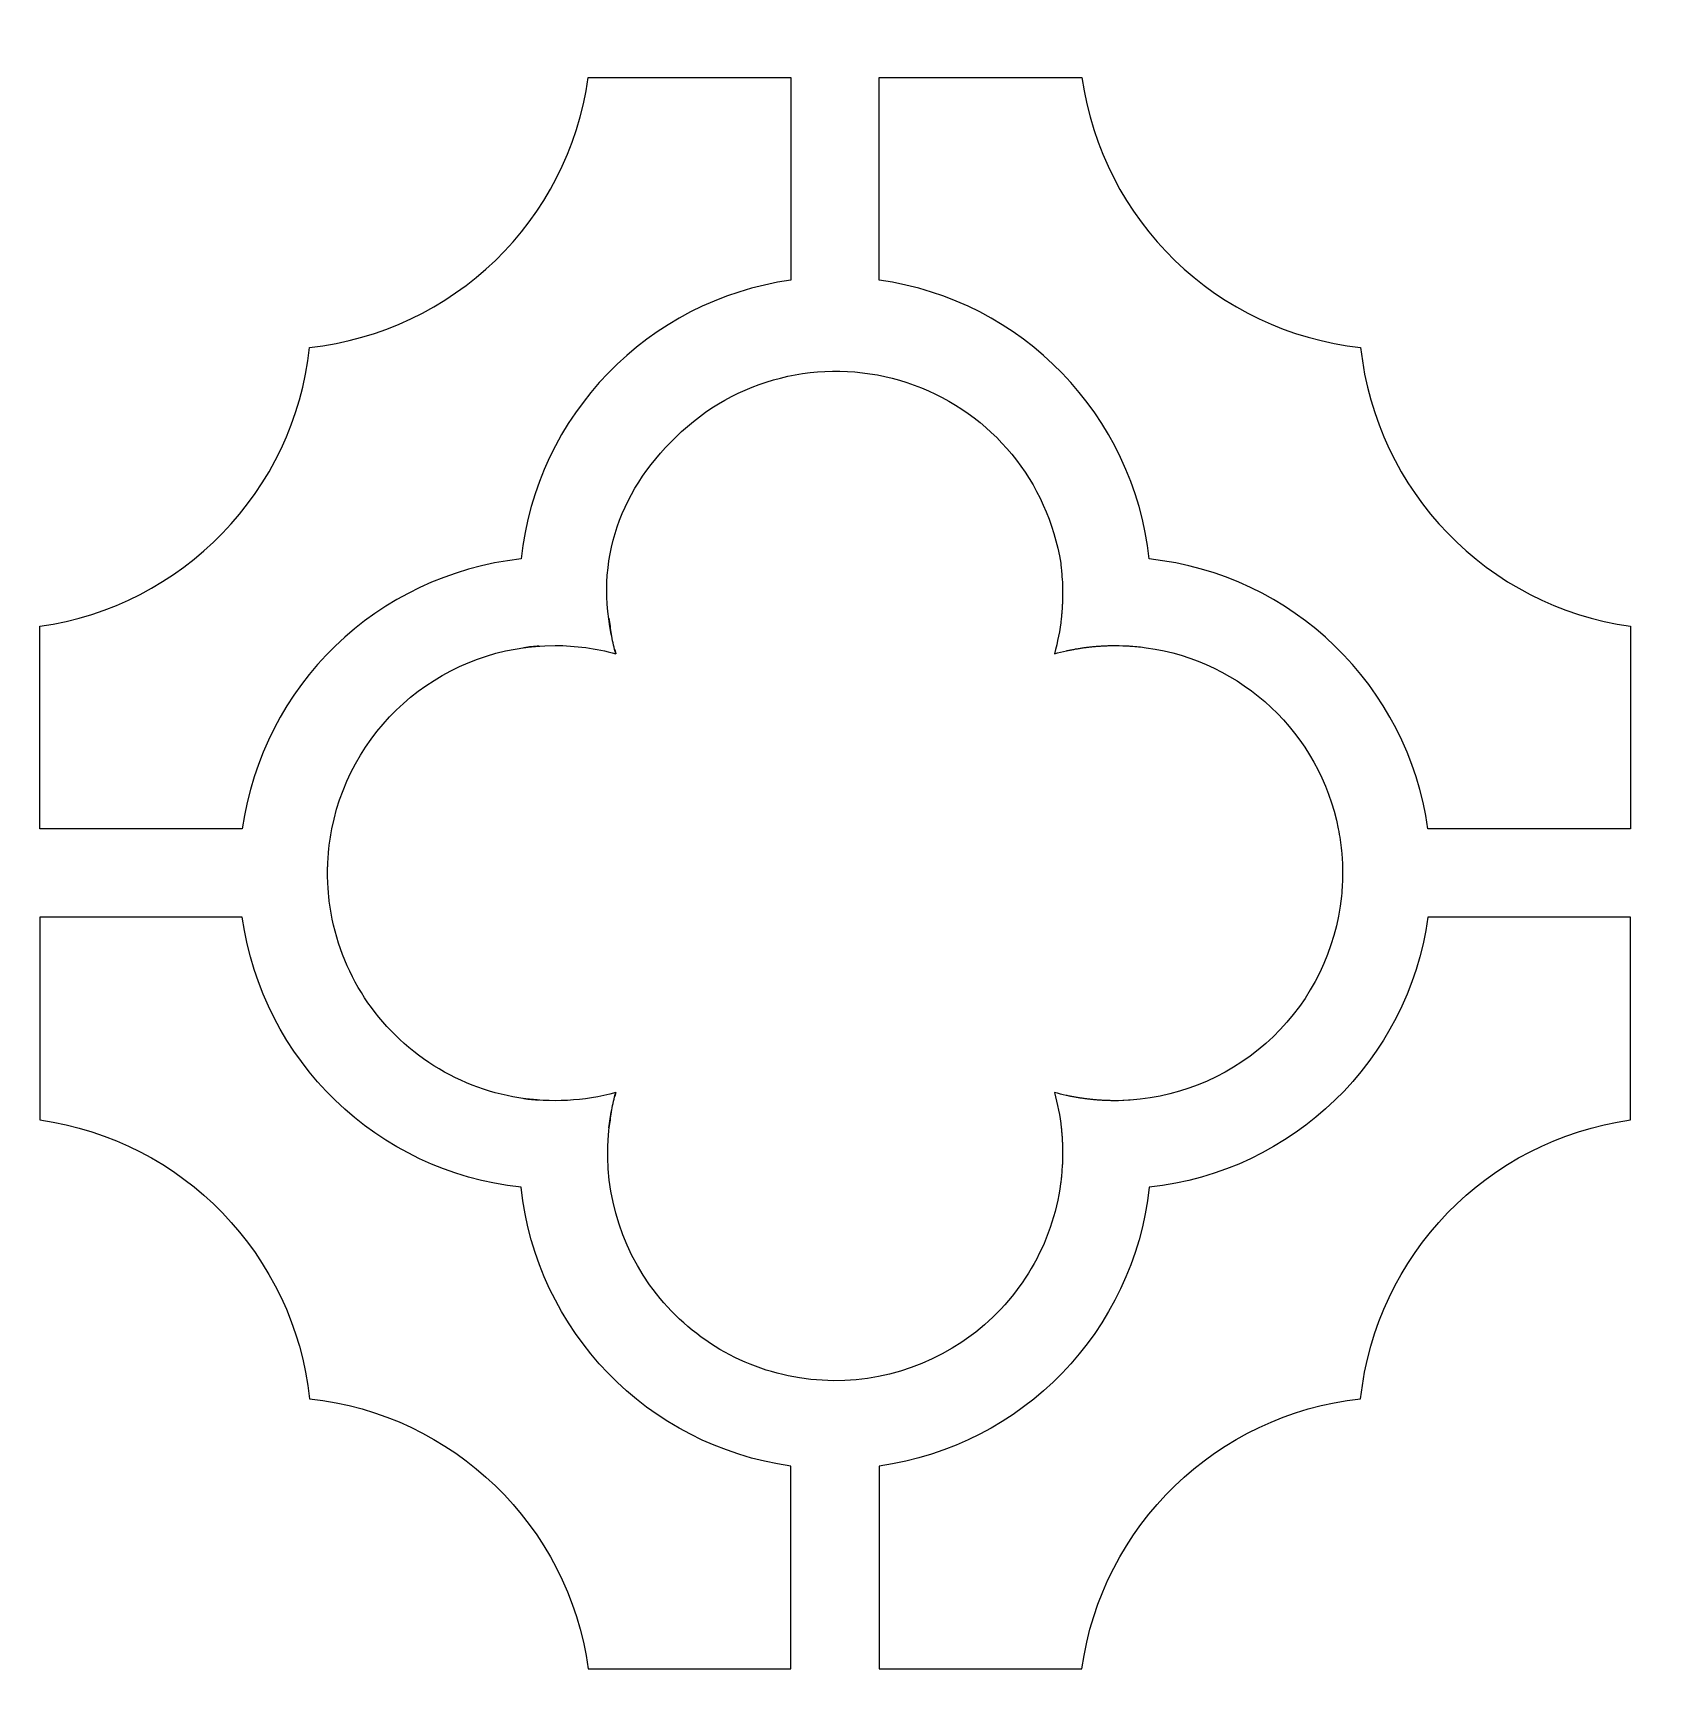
# Model space of a CAD drawing. Header units: centimetres. Extents: x -8.6 to 7.4, y -2.5 to 11.8.
# Drawn here: x 1.081 to 3.592, y -0.451 to 2.096 of the extents above; entities that cross this region are included whole.
import ezdxf

# ---------------------------------------------------------------- set-up
doc = ezdxf.new("R2010")
doc.units = ezdxf.units.CM
doc.header["$MEASUREMENT"] = 0
doc.layers.add('layer 1', color=7, linetype='Continuous')

msp = doc.modelspace()

# ---------------------------------------------------------------- linework, layer by layer
at = {"layer": 'layer 1', "color": 242}
for points, knots in [([(-0.18941, 11.81631), (-0.18941, 11.81631), (-0.0542, 11.81631), (-0.0542, 11.81631), (-0.0542, 11.81631), (-0.0542, 11.81631), (7.23783, 11.81631), (7.23783, 11.81631), (7.23783, 11.81631), (7.23783, 11.81631), (7.37304, 11.81631), (7.37304, 11.81631), (7.37304, 11.81631), (7.37304, 11.81631), (7.37304, 11.6811), (7.37304, 11.6811), (7.37304, 11.6811), (7.37304, 11.6811), (7.37304, -2.35212), (7.37304, -2.35212), (7.37304, -2.35212), (7.37304, -2.35212), (7.37304, -2.48733), (7.37304, -2.48733), (7.37304, -2.48733), (7.37304, -2.48733), (7.23783, -2.48733), (7.23783, -2.48733), (7.23783, -2.48733), (7.23783, -2.48733), (-0.0542, -2.48733), (-0.0542, -2.48733), (-0.0542, -2.48733), (-0.0542, -2.48733), (-0.18941, -2.48733), (-0.18941, -2.48733), (-0.18941, -2.48733), (-0.18941, -2.48733), (-0.18941, -2.35212), (-0.18941, -2.35212), (-0.18941, -2.35212), (-0.18941, -2.35212), (-0.18941, 11.6811), (-0.18941, 11.6811), (-0.18941, 11.6811), (-0.18941, 11.6811), (-0.18941, 11.81631), (-0.18941, 11.81631)], [0, 0, 0, 0, 0.0769231, 0.0769231, 0.0769231, 0.0769231, 0.1538462, 0.1538462, 0.1538462, 0.1538462, 0.2307692, 0.2307692, 0.2307692, 0.2307692, 0.3076923, 0.3076923, 0.3076923, 0.3076923, 0.3846154, 0.3846154, 0.3846154, 0.3846154, 0.4615385, 0.4615385, 0.4615385, 0.4615385, 0.5384615, 0.5384615, 0.5384615, 0.5384615, 0.6153846, 0.6153846, 0.6153846, 0.6153846, 0.6923077, 0.6923077, 0.6923077, 0.6923077, 0.7692308, 0.7692308, 0.7692308, 0.7692308, 0.8461538, 0.8461538, 0.8461538, 0.8461538, 1, 1, 1, 1]), ([(1.0906, 0.87887), (1.0906, 0.87887), (1.28031, 0.87887), (1.28031, 0.87887), (1.28031, 0.87887), (1.28031, 0.87887), (1.40051, 0.87887), (1.40051, 0.87887), (1.40051, 0.87887), (1.43112, 1.09787), (1.6071, 1.26805), (1.82696, 1.29172), (1.82696, 1.29172), (1.85047, 1.51159), (2.02084, 1.68737), (2.23982, 1.71814), (2.23982, 1.71814), (2.23982, 1.71814), (2.23982, 2.02808), (2.23982, 2.02808), (2.23982, 2.02808), (2.23982, 2.02808), (2.13652, 2.02808), (2.13652, 2.02808), (2.13652, 2.02808), (2.13652, 2.02808), (2.08721, 2.02808), (2.08721, 2.02808), (2.08721, 2.02808), (2.08721, 2.02808), (2.04993, 2.02808), (2.04993, 2.02808), (2.04993, 2.02808), (2.04993, 2.02808), (1.92987, 2.02808), (1.92987, 2.02808), (1.92987, 2.02808), (1.89927, 1.80908), (1.7233, 1.6389), (1.50345, 1.61522), (1.50345, 1.61522), (1.47993, 1.39536), (1.30956, 1.2196), (1.0906, 1.18881), (1.0906, 1.18881), (1.0906, 1.18881), (1.0906, 1.12354), (1.0906, 1.12354), (1.0906, 1.12354), (1.0906, 1.12354), (1.0906, 1.09024), (1.0906, 1.09024), (1.0906, 1.09024), (1.0906, 1.09024), (1.0906, 0.99168), (1.0906, 0.99168), (1.0906, 0.99168), (1.0906, 0.99168), (1.0906, 0.87888), (1.0906, 0.87888), (1.0906, 0.87888), (1.0906, 0.87888), (1.0906, 0.87887), (1.0906, 0.87887)], [0, 0, 0, 0, 0.0588235, 0.0588235, 0.0588235, 0.0588235, 0.1176471, 0.1176471, 0.1176471, 0.1176471, 0.1764706, 0.1764706, 0.1764706, 0.1764706, 0.2352941, 0.2352941, 0.2352941, 0.2352941, 0.2941176, 0.2941176, 0.2941176, 0.2941176, 0.3529412, 0.3529412, 0.3529412, 0.3529412, 0.4117647, 0.4117647, 0.4117647, 0.4117647, 0.4705882, 0.4705882, 0.4705882, 0.4705882, 0.5294118, 0.5294118, 0.5294118, 0.5294118, 0.5882353, 0.5882353, 0.5882353, 0.5882353, 0.6470588, 0.6470588, 0.6470588, 0.6470588, 0.7058824, 0.7058824, 0.7058824, 0.7058824, 0.7647059, 0.7647059, 0.7647059, 0.7647059, 0.8235294, 0.8235294, 0.8235294, 0.8235294, 0.8823529, 0.8823529, 0.8823529, 0.8823529, 1, 1, 1, 1]), ([(3.21429, 0.87887), (3.21429, 0.87887), (3.36926, 0.87887), (3.36926, 0.87887), (3.36926, 0.87887), (3.36926, 0.87887), (3.52421, 0.87887), (3.52421, 0.87887), (3.52421, 0.87887), (3.52421, 0.87887), (3.52421, 0.99168), (3.52421, 0.99168), (3.52421, 0.99168), (3.52421, 0.99168), (3.52421, 1.09026), (3.52421, 1.09026), (3.52421, 1.09026), (3.52421, 1.09026), (3.52421, 1.12352), (3.52421, 1.12352), (3.52421, 1.12352), (3.52421, 1.12352), (3.52421, 1.18881), (3.52421, 1.18881), (3.52421, 1.18881), (3.30523, 1.21943), (3.13506, 1.39538), (3.11137, 1.61522), (3.11137, 1.61522), (2.8915, 1.63873), (2.71572, 1.8091), (2.68495, 2.02808), (2.68495, 2.02808), (2.68495, 2.02808), (2.61981, 2.02808), (2.61981, 2.02808), (2.61981, 2.02808), (2.61981, 2.02808), (2.52762, 2.02808), (2.52762, 2.02808), (2.52762, 2.02808), (2.52762, 2.02808), (2.45856, 2.02808), (2.45856, 2.02808), (2.45856, 2.02808), (2.45856, 2.02808), (2.37503, 2.02808), (2.37503, 2.02808), (2.37503, 2.02808), (2.37503, 2.02808), (2.37503, 1.71813), (2.37503, 1.71813), (2.37503, 1.71813), (2.59401, 1.68751), (2.76417, 1.51156), (2.78787, 1.29172), (2.78787, 1.29172), (3.00774, 1.26821), (3.18352, 1.09784), (3.21429, 0.87887)], [0, 0, 0, 0, 0.0625, 0.0625, 0.0625, 0.0625, 0.125, 0.125, 0.125, 0.125, 0.1875, 0.1875, 0.1875, 0.1875, 0.25, 0.25, 0.25, 0.25, 0.3125, 0.3125, 0.3125, 0.3125, 0.375, 0.375, 0.375, 0.375, 0.4375, 0.4375, 0.4375, 0.4375, 0.5, 0.5, 0.5, 0.5, 0.5625, 0.5625, 0.5625, 0.5625, 0.625, 0.625, 0.625, 0.625, 0.6875, 0.6875, 0.6875, 0.6875, 0.75, 0.75, 0.75, 0.75, 0.8125, 0.8125, 0.8125, 0.8125, 0.875, 0.875, 0.875, 0.875, 1, 1, 1, 1]), ([(1.53758, 0.87887), (1.53597, 0.87062), (1.53465, 0.86233), (1.53362, 0.854), (1.53362, 0.854), (1.53362, 0.854), (1.53337, 0.8519), (1.53337, 0.8519), (1.53337, 0.8519), (1.53337, 0.8519), (1.53313, 0.84979), (1.53313, 0.84979), (1.53313, 0.84979), (1.53313, 0.84979), (1.53231, 0.84143), (1.53231, 0.84143), (1.53231, 0.84143), (1.53231, 0.84143), (1.53183, 0.83497), (1.53183, 0.83497), (1.53183, 0.83497), (1.53183, 0.83497), (1.53168, 0.83282), (1.53168, 0.83282), (1.53168, 0.83282), (1.53168, 0.83282), (1.53141, 0.82856), (1.53141, 0.82856), (1.53141, 0.82856), (1.53141, 0.82856), (1.53134, 0.82638), (1.53134, 0.82638), (1.53134, 0.82638), (1.53134, 0.82638), (1.53123, 0.82364), (1.53123, 0.82364), (1.53123, 0.82364), (1.53123, 0.82364), (1.53119, 0.82209), (1.53119, 0.82209), (1.53119, 0.82209), (1.53119, 0.82209), (1.5311, 0.82027), (1.5311, 0.82027), (1.5311, 0.82027), (1.5311, 0.82027), (1.53108, 0.81808), (1.53108, 0.81808), (1.53108, 0.81808), (1.53108, 0.81808), (1.53106, 0.8167), (1.53106, 0.8167), (1.53106, 0.8167), (1.53106, 0.8167), (1.53102, 0.81456), (1.53102, 0.81456), (1.53102, 0.81456), (1.53102, 0.81456), (1.53101, 0.81236), (1.53101, 0.81236), (1.53101, 0.81236), (1.53101, 0.81236), (1.53101, 0.81021), (1.53101, 0.81021), (1.53101, 0.81021), (1.53101, 0.81021), (1.53102, 0.80807), (1.53102, 0.80807), (1.53102, 0.80807), (1.53102, 0.80807), (1.53105, 0.80625), (1.53105, 0.80625), (1.53105, 0.80625), (1.53105, 0.80625), (1.53106, 0.80481), (1.53106, 0.80481), (1.53106, 0.80481), (1.53106, 0.80481), (1.5311, 0.80264), (1.5311, 0.80264), (1.5311, 0.80264), (1.5311, 0.80264), (1.53119, 0.8005), (1.53119, 0.8005), (1.53119, 0.8005), (1.53119, 0.8005), (1.53123, 0.79893), (1.53123, 0.79893), (1.53123, 0.79893), (1.53123, 0.79893), (1.5313, 0.79728), (1.5313, 0.79728), (1.5313, 0.79728), (1.5313, 0.79728), (1.53138, 0.79513), (1.53138, 0.79513), (1.53138, 0.79513), (1.53138, 0.79513), (1.53168, 0.7898), (1.53168, 0.7898), (1.53168, 0.7898), (1.53168, 0.7898), (1.53183, 0.78764), (1.53183, 0.78764), (1.53183, 0.78764), (1.53183, 0.78764), (1.53222, 0.78233), (1.53222, 0.78233), (1.53222, 0.78233), (1.53255, 0.77845), (1.53293, 0.77457), (1.53337, 0.7707), (1.53337, 0.7707), (1.53337, 0.7707), (1.53362, 0.76859), (1.53362, 0.76859), (1.53362, 0.76859), (1.54595, 0.66808), (1.60142, 0.578), (1.68566, 0.52182), (1.68566, 0.52182), (1.76988, 0.46566), (1.87425, 0.44883), (1.97182, 0.47574), (1.97182, 0.47574), (1.97182, 0.47574), (1.97018, 0.46945), (1.97018, 0.46945), (1.97018, 0.46945), (1.97018, 0.46945), (1.97182, 0.47575), (1.97182, 0.47575), (1.97182, 0.47575), (1.96946, 0.46693), (1.96741, 0.45803), (1.96566, 0.44906), (1.96566, 0.44906), (1.9639, 0.43996), (1.96251, 0.4308), (1.96149, 0.42159), (1.96149, 0.42159), (1.96239, 0.42964), (1.96357, 0.43767), (1.96501, 0.44565), (1.96501, 0.44565), (1.94826, 0.35337), (1.96941, 0.25824), (2.02368, 0.18175), (2.02368, 0.18175), (2.07796, 0.10527), (2.16032, 0.05396), (2.25295, 0.0393), (2.25295, 0.0393), (2.34561, 0.02463), (2.44027, 0.04798), (2.51548, 0.10406), (2.51548, 0.10406), (2.59068, 0.16014), (2.64002, 0.24374), (2.65241, 0.33673), (2.65241, 0.33673), (2.65241, 0.33673), (2.65261, 0.33818), (2.65261, 0.33818), (2.65261, 0.33818), (2.65261, 0.33818), (2.65277, 0.33965), (2.65277, 0.33965), (2.65277, 0.33965), (2.65277, 0.33965), (2.65314, 0.34261), (2.65314, 0.34261), (2.65314, 0.34261), (2.65314, 0.34261), (2.65339, 0.34482), (2.65339, 0.34482), (2.65339, 0.34482), (2.65339, 0.34482), (2.65355, 0.34628), (2.65355, 0.34628), (2.65355, 0.34628), (2.65355, 0.34628), (2.65378, 0.34851), (2.65378, 0.34851), (2.65378, 0.34851), (2.65378, 0.34851), (2.65395, 0.35041), (2.65395, 0.35041), (2.65395, 0.35041), (2.65395, 0.35041), (2.6541, 0.3522), (2.6541, 0.3522), (2.6541, 0.3522), (2.6541, 0.3522), (2.65423, 0.3537), (2.65423, 0.3537), (2.65423, 0.3537), (2.65423, 0.3537), (2.65434, 0.35497), (2.65434, 0.35497), (2.65434, 0.35497), (2.65434, 0.35497), (2.65448, 0.35667), (2.65448, 0.35667), (2.65448, 0.35667), (2.65448, 0.35667), (2.65492, 0.36338), (2.65492, 0.36338), (2.65492, 0.36338), (2.65492, 0.36338), (2.65501, 0.36486), (2.65501, 0.36486), (2.65501, 0.36486), (2.65501, 0.36486), (2.65506, 0.36636), (2.65506, 0.36636), (2.65506, 0.36636), (2.65506, 0.36636), (2.65513, 0.36786), (2.65513, 0.36786), (2.65513, 0.36786), (2.65513, 0.36786), (2.65519, 0.36936), (2.65519, 0.36936), (2.65519, 0.36936), (2.65519, 0.36936), (2.65527, 0.37156), (2.65527, 0.37156), (2.65527, 0.37156), (2.65527, 0.37156), (2.65541, 0.37656), (2.65541, 0.37656), (2.65541, 0.37656), (2.65541, 0.37656), (2.65542, 0.37843), (2.65542, 0.37843), (2.65542, 0.37843), (2.65542, 0.37843), (2.65546, 0.3807), (2.65546, 0.3807), (2.65546, 0.3807), (2.65546, 0.3807), (2.65548, 0.38293), (2.65548, 0.38293), (2.65548, 0.38293), (2.65548, 0.38293), (2.65546, 0.38445), (2.65546, 0.38445), (2.65546, 0.38445), (2.65546, 0.38445), (2.65546, 0.38595), (2.65546, 0.38595), (2.65546, 0.38595), (2.65546, 0.38595), (2.65542, 0.38745), (2.65542, 0.38745), (2.65542, 0.38745), (2.65542, 0.38745), (2.65542, 0.38895), (2.65542, 0.38895), (2.65542, 0.38895), (2.65542, 0.38895), (2.65538, 0.39045), (2.65538, 0.39045), (2.65538, 0.39045), (2.65538, 0.39045), (2.65536, 0.39195), (2.65536, 0.39195), (2.65536, 0.39195), (2.65536, 0.39195), (2.65531, 0.39345), (2.65531, 0.39345), (2.65531, 0.39345), (2.65531, 0.39345), (2.65527, 0.39493), (2.65527, 0.39493), (2.65527, 0.39493), (2.65527, 0.39493), (2.65519, 0.39644), (2.65519, 0.39644), (2.65519, 0.39644), (2.65519, 0.39644), (2.65513, 0.39795), (2.65513, 0.39795), (2.65513, 0.39795), (2.65513, 0.39795), (2.65506, 0.39944), (2.65506, 0.39944), (2.65506, 0.39944), (2.65506, 0.39944), (2.65501, 0.40091), (2.65501, 0.40091), (2.65501, 0.40091), (2.65501, 0.40091), (2.65492, 0.40242), (2.65492, 0.40242), (2.65492, 0.40242), (2.65492, 0.40242), (2.65484, 0.40389), (2.65484, 0.40389), (2.65484, 0.40389), (2.65484, 0.40389), (2.65474, 0.40539), (2.65474, 0.40539), (2.65474, 0.40539), (2.65474, 0.40539), (2.65467, 0.40685), (2.65467, 0.40685), (2.65467, 0.40685), (2.65467, 0.40685), (2.65454, 0.40835), (2.65454, 0.40835), (2.65454, 0.40835), (2.65454, 0.40835), (2.65443, 0.40981), (2.65443, 0.40981), (2.65443, 0.40981), (2.65443, 0.40981), (2.65431, 0.41132), (2.65431, 0.41132), (2.65431, 0.41132), (2.65431, 0.41132), (2.65419, 0.41277), (2.65419, 0.41277), (2.65419, 0.41277), (2.65419, 0.41277), (2.65404, 0.41428), (2.65404, 0.41428), (2.65404, 0.41428), (2.65404, 0.41428), (2.65391, 0.41573), (2.65391, 0.41573), (2.65391, 0.41573), (2.65391, 0.41573), (2.65379, 0.41719), (2.65379, 0.41719), (2.65379, 0.41719), (2.65379, 0.41719), (2.65366, 0.41866), (2.65366, 0.41866), (2.65366, 0.41866), (2.65366, 0.41866), (2.6535, 0.42013), (2.6535, 0.42013), (2.6535, 0.42013), (2.6535, 0.42013), (2.65334, 0.42159), (2.65334, 0.42159), (2.65334, 0.42159), (2.65131, 0.43989), (2.64784, 0.458), (2.64293, 0.47575), (2.64293, 0.47575), (2.64895, 0.47412), (2.655, 0.47263), (2.66109, 0.47131), (2.66109, 0.47131), (2.66109, 0.47131), (2.66251, 0.47098), (2.66251, 0.47098), (2.66251, 0.47098), (2.66251, 0.47098), (2.66393, 0.47069), (2.66393, 0.47069), (2.66393, 0.47069), (2.66393, 0.47069), (2.66536, 0.47037), (2.66536, 0.47037), (2.66536, 0.47037), (2.66536, 0.47037), (2.66678, 0.4701), (2.66678, 0.4701), (2.66678, 0.4701), (2.66678, 0.4701), (2.6682, 0.46981), (2.6682, 0.46981), (2.6682, 0.46981), (2.6682, 0.46981), (2.66962, 0.46955), (2.66962, 0.46955), (2.66962, 0.46955), (2.66962, 0.46955), (2.67105, 0.46926), (2.67105, 0.46926), (2.67105, 0.46926), (2.67105, 0.46926), (2.67247, 0.46902), (2.67247, 0.46902), (2.67247, 0.46902), (2.67247, 0.46902), (2.6739, 0.46873), (2.6739, 0.46873), (2.6739, 0.46873), (2.6739, 0.46873), (2.67532, 0.4685), (2.67532, 0.4685), (2.67532, 0.4685), (2.67532, 0.4685), (2.67679, 0.46822), (2.67679, 0.46822), (2.67679, 0.46822), (2.67679, 0.46822), (2.6782, 0.46801), (2.6782, 0.46801), (2.6782, 0.46801), (2.6782, 0.46801), (2.67966, 0.46775), (2.67966, 0.46775), (2.67966, 0.46775), (2.67966, 0.46775), (2.68108, 0.46753), (2.68108, 0.46753), (2.68108, 0.46753), (2.68108, 0.46753), (2.68255, 0.46729), (2.68255, 0.46729), (2.68255, 0.46729), (2.68255, 0.46729), (2.68398, 0.46709), (2.68398, 0.46709), (2.68398, 0.46709), (2.68398, 0.46709), (2.68544, 0.46685), (2.68544, 0.46685), (2.68544, 0.46685), (2.68544, 0.46685), (2.68689, 0.46665), (2.68689, 0.46665), (2.68689, 0.46665), (2.68689, 0.46665), (2.68836, 0.46643), (2.68836, 0.46643), (2.68836, 0.46643), (2.68836, 0.46643), (2.68979, 0.46626), (2.68979, 0.46626), (2.68979, 0.46626), (2.68979, 0.46626), (2.69125, 0.46606), (2.69125, 0.46606), (2.69125, 0.46606), (2.69125, 0.46606), (2.6927, 0.4659), (2.6927, 0.4659), (2.6927, 0.4659), (2.6927, 0.4659), (2.69417, 0.4657), (2.69417, 0.4657), (2.69417, 0.4657), (2.69417, 0.4657), (2.69563, 0.46553), (2.69563, 0.46553), (2.69563, 0.46553), (2.69563, 0.46553), (2.69708, 0.46536), (2.69708, 0.46536), (2.69708, 0.46536), (2.69708, 0.46536), (2.69855, 0.46519), (2.69855, 0.46519), (2.69855, 0.46519), (2.69855, 0.46519), (2.70002, 0.46503), (2.70002, 0.46503), (2.70002, 0.46503), (2.70002, 0.46503), (2.70148, 0.46491), (2.70148, 0.46491), (2.70148, 0.46491), (2.70148, 0.46491), (2.70295, 0.46475), (2.70295, 0.46475), (2.70295, 0.46475), (2.70295, 0.46475), (2.7044, 0.46464), (2.7044, 0.46464), (2.7044, 0.46464), (2.7044, 0.46464), (2.70591, 0.46449), (2.70591, 0.46449), (2.70591, 0.46449), (2.70591, 0.46449), (2.70736, 0.46436), (2.70736, 0.46436), (2.70736, 0.46436), (2.70736, 0.46436), (2.70887, 0.46424), (2.70887, 0.46424), (2.70887, 0.46424), (2.70887, 0.46424), (2.71033, 0.46414), (2.71033, 0.46414), (2.71033, 0.46414), (2.71033, 0.46414), (2.71182, 0.46401), (2.71182, 0.46401), (2.71182, 0.46401), (2.71182, 0.46401), (2.71329, 0.46394), (2.71329, 0.46394), (2.71329, 0.46394), (2.71329, 0.46394), (2.71478, 0.46384), (2.71478, 0.46384), (2.71478, 0.46384), (2.71478, 0.46384), (2.71626, 0.46376), (2.71626, 0.46376), (2.71626, 0.46376), (2.71626, 0.46376), (2.71776, 0.46367), (2.71776, 0.46367), (2.71776, 0.46367), (2.71776, 0.46367), (2.71924, 0.46362), (2.71924, 0.46362), (2.71924, 0.46362), (2.71924, 0.46362), (2.72073, 0.46354), (2.72073, 0.46354), (2.72073, 0.46354), (2.72073, 0.46354), (2.72224, 0.46349), (2.72224, 0.46349), (2.72224, 0.46349), (2.72224, 0.46349), (2.72373, 0.46341), (2.72373, 0.46341), (2.72373, 0.46341), (2.72373, 0.46341), (2.72523, 0.46336), (2.72523, 0.46336), (2.72523, 0.46336), (2.72523, 0.46336), (2.72672, 0.46332), (2.72672, 0.46332), (2.72672, 0.46332), (2.72672, 0.46332), (2.72823, 0.4633), (2.72823, 0.4633), (2.72823, 0.4633), (2.72823, 0.4633), (2.72972, 0.46326), (2.72972, 0.46326), (2.72972, 0.46326), (2.72972, 0.46326), (2.73123, 0.46326), (2.73123, 0.46326), (2.73123, 0.46326), (2.73123, 0.46326), (2.73273, 0.46322), (2.73273, 0.46322), (2.73273, 0.46322), (2.73273, 0.46322), (2.73423, 0.46322), (2.73423, 0.46322), (2.73423, 0.46322), (2.73423, 0.46322), (2.73575, 0.46319), (2.73575, 0.46319), (2.73575, 0.46319), (2.73575, 0.46319), (2.73724, 0.46322), (2.73724, 0.46322), (2.73724, 0.46322), (2.73724, 0.46322), (2.73907, 0.46323), (2.73907, 0.46323), (2.73907, 0.46323), (2.73907, 0.46323), (2.74102, 0.46326), (2.74102, 0.46326), (2.74102, 0.46326), (2.74102, 0.46326), (2.74745, 0.46342), (2.74745, 0.46342), (2.74745, 0.46342), (2.74745, 0.46342), (2.74931, 0.4635), (2.74931, 0.4635), (2.74931, 0.4635), (2.74931, 0.4635), (2.75602, 0.46383), (2.75602, 0.46383), (2.75602, 0.46383), (2.75602, 0.46383), (2.75753, 0.46392), (2.75753, 0.46392), (2.75753, 0.46392), (2.75753, 0.46392), (2.75902, 0.464), (2.75902, 0.464), (2.75902, 0.464), (2.84097, 0.46975), (2.91825, 0.50408), (2.97743, 0.56105), (2.97743, 0.56105), (3.03665, 0.61806), (3.0737, 0.69419), (3.082, 0.77597), (3.082, 0.77597), (3.082, 0.77597), (3.0825, 0.78126), (3.0825, 0.78126), (3.0825, 0.78126), (3.08294, 0.78678), (3.08329, 0.7923), (3.08354, 0.79782), (3.08354, 0.79782), (3.08354, 0.79782), (3.08358, 0.79944), (3.08358, 0.79944), (3.08358, 0.79944), (3.08358, 0.79944), (3.08365, 0.80159), (3.08365, 0.80159), (3.08365, 0.80159), (3.08365, 0.80159), (3.08374, 0.80465), (3.08374, 0.80465), (3.08374, 0.80465), (3.08374, 0.80465), (3.08374, 0.80592), (3.08374, 0.80592), (3.08374, 0.80592), (3.08374, 0.80592), (3.08378, 0.80807), (3.08378, 0.80807), (3.08378, 0.80807), (3.08378, 0.80807), (3.08379, 0.81021), (3.08379, 0.81021), (3.08379, 0.81021), (3.08379, 0.81021), (3.08379, 0.81236), (3.08379, 0.81236), (3.08379, 0.81236), (3.08379, 0.81236), (3.08378, 0.81456), (3.08378, 0.81456), (3.08378, 0.81456), (3.08378, 0.81456), (3.08375, 0.8163), (3.08375, 0.8163), (3.08375, 0.8163), (3.08375, 0.8163), (3.08374, 0.81778), (3.08374, 0.81778), (3.08374, 0.81778), (3.08374, 0.81778), (3.0837, 0.8199), (3.0837, 0.8199), (3.0837, 0.8199), (3.0837, 0.8199), (3.08361, 0.82209), (3.08361, 0.82209), (3.08361, 0.82209), (3.08361, 0.82209), (3.08358, 0.82354), (3.08358, 0.82354), (3.08358, 0.82354), (3.08336, 0.82877), (3.08306, 0.834), (3.08266, 0.83922), (3.08266, 0.83922), (3.08266, 0.83922), (3.0825, 0.84133), (3.0825, 0.84133), (3.0825, 0.84133), (3.0825, 0.84133), (3.08212, 0.84555), (3.08212, 0.84555), (3.08212, 0.84555), (3.08096, 0.85672), (3.07933, 0.86784), (3.07721, 0.87887), (3.07721, 0.87887), (3.04845, 1.02461), (2.93051, 1.13596), (2.78332, 1.15606), (2.78332, 1.15606), (2.77562, 1.15712), (2.76789, 1.15792), (2.76014, 1.15846), (2.76014, 1.15846), (2.76014, 1.15846), (2.75829, 1.15857), (2.75829, 1.15857), (2.75829, 1.15857), (2.75829, 1.15857), (2.7568, 1.15867), (2.7568, 1.15867), (2.7568, 1.15867), (2.7568, 1.15867), (2.74931, 1.15903), (2.74931, 1.15903), (2.74931, 1.15903), (2.74931, 1.15903), (2.74745, 1.15911), (2.74745, 1.15911), (2.74745, 1.15911), (2.74745, 1.15911), (2.74212, 1.15926), (2.74212, 1.15926), (2.74212, 1.15926), (2.74212, 1.15926), (2.74024, 1.15927), (2.74024, 1.15927), (2.74024, 1.15927), (2.74024, 1.15927), (2.73797, 1.15932), (2.73797, 1.15932), (2.73797, 1.15932), (2.73797, 1.15932), (2.73575, 1.15935), (2.73575, 1.15935), (2.73575, 1.15935), (2.73575, 1.15935), (2.73423, 1.15932), (2.73423, 1.15932), (2.73423, 1.15932), (2.73423, 1.15932), (2.73273, 1.15932), (2.73273, 1.15932), (2.73273, 1.15932), (2.73273, 1.15932), (2.73123, 1.15927), (2.73123, 1.15927), (2.73123, 1.15927), (2.73123, 1.15927), (2.72972, 1.15927), (2.72972, 1.15927), (2.72972, 1.15927), (2.72972, 1.15927), (2.72823, 1.15923), (2.72823, 1.15923), (2.72823, 1.15923), (2.72823, 1.15923), (2.72672, 1.15921), (2.72672, 1.15921), (2.72672, 1.15921), (2.72672, 1.15921), (2.72523, 1.15917), (2.72523, 1.15917), (2.72523, 1.15917), (2.72523, 1.15917), (2.72373, 1.15913), (2.72373, 1.15913), (2.72373, 1.15913), (2.72373, 1.15913), (2.72224, 1.15905), (2.72224, 1.15905), (2.72224, 1.15905), (2.72224, 1.15905), (2.72073, 1.159), (2.72073, 1.159), (2.72073, 1.159), (2.72073, 1.159), (2.71924, 1.15891), (2.71924, 1.15891), (2.71924, 1.15891), (2.71924, 1.15891), (2.71776, 1.15886), (2.71776, 1.15886), (2.71776, 1.15886), (2.71776, 1.15886), (2.71626, 1.15878), (2.71626, 1.15878), (2.71626, 1.15878), (2.71626, 1.15878), (2.7148, 1.15869), (2.7148, 1.15869), (2.7148, 1.15869), (2.7148, 1.15869), (2.7133, 1.15861), (2.7133, 1.15861), (2.7133, 1.15861), (2.7133, 1.15861), (2.71183, 1.15852), (2.71183, 1.15852), (2.71183, 1.15852), (2.71183, 1.15852), (2.71034, 1.15839), (2.71034, 1.15839), (2.71034, 1.15839), (2.71034, 1.15839), (2.70888, 1.15829), (2.70888, 1.15829), (2.70888, 1.15829), (2.70888, 1.15829), (2.70738, 1.15817), (2.70738, 1.15817), (2.70738, 1.15817), (2.70738, 1.15817), (2.70592, 1.15804), (2.70592, 1.15804), (2.70592, 1.15804), (2.70592, 1.15804), (2.70443, 1.1579), (2.70443, 1.1579), (2.70443, 1.1579), (2.70443, 1.1579), (2.70297, 1.15778), (2.70297, 1.15778), (2.70297, 1.15778), (2.70297, 1.15778), (2.70152, 1.15763), (2.70152, 1.15763), (2.70152, 1.15763), (2.70152, 1.15763), (2.70005, 1.1575), (2.70005, 1.1575), (2.70005, 1.1575), (2.70005, 1.1575), (2.69858, 1.15734), (2.69858, 1.15734), (2.69858, 1.15734), (2.69858, 1.15734), (2.69712, 1.15718), (2.69712, 1.15718), (2.69712, 1.15718), (2.69712, 1.15718), (2.69565, 1.157), (2.69565, 1.157), (2.69565, 1.157), (2.69565, 1.157), (2.6942, 1.15685), (2.6942, 1.15685), (2.6942, 1.15685), (2.6942, 1.15685), (2.69274, 1.15664), (2.69274, 1.15664), (2.69274, 1.15664), (2.69274, 1.15664), (2.69127, 1.15648), (2.69127, 1.15648), (2.69127, 1.15648), (2.69127, 1.15648), (2.68981, 1.15627), (2.68981, 1.15627), (2.68981, 1.15627), (2.68981, 1.15627), (2.6884, 1.15611), (2.6884, 1.15611), (2.6884, 1.15611), (2.6884, 1.15611), (2.68694, 1.15588), (2.68694, 1.15588), (2.68694, 1.15588), (2.68694, 1.15588), (2.68547, 1.15568), (2.68547, 1.15568), (2.68547, 1.15568), (2.68547, 1.15568), (2.68402, 1.15546), (2.68402, 1.15546), (2.68402, 1.15546), (2.68402, 1.15546), (2.68259, 1.15524), (2.68259, 1.15524), (2.68259, 1.15524), (2.68259, 1.15524), (2.68112, 1.15501), (2.68112, 1.15501), (2.68112, 1.15501), (2.68112, 1.15501), (2.6797, 1.15478), (2.6797, 1.15478), (2.6797, 1.15478), (2.6797, 1.15478), (2.67824, 1.15453), (2.67824, 1.15453), (2.67824, 1.15453), (2.67824, 1.15453), (2.67682, 1.15431), (2.67682, 1.15431), (2.67682, 1.15431), (2.67682, 1.15431), (2.67537, 1.15405), (2.67537, 1.15405), (2.67537, 1.15405), (2.67537, 1.15405), (2.67395, 1.1538), (2.67395, 1.1538), (2.67395, 1.1538), (2.67395, 1.1538), (2.67251, 1.15352), (2.67251, 1.15352), (2.67251, 1.15352), (2.67251, 1.15352), (2.67109, 1.15327), (2.67109, 1.15327), (2.67109, 1.15327), (2.67109, 1.15327), (2.66967, 1.153), (2.66967, 1.153), (2.66967, 1.153), (2.66967, 1.153), (2.66825, 1.15272), (2.66825, 1.15272), (2.66825, 1.15272), (2.66825, 1.15272), (2.66683, 1.15243), (2.66683, 1.15243), (2.66683, 1.15243), (2.66683, 1.15243), (2.66541, 1.15217), (2.66541, 1.15217), (2.66541, 1.15217), (2.66541, 1.15217), (2.66399, 1.15184), (2.66399, 1.15184), (2.66399, 1.15184), (2.66399, 1.15184), (2.66258, 1.15155), (2.66258, 1.15155), (2.66258, 1.15155), (2.66258, 1.15155), (2.66116, 1.15124), (2.66116, 1.15124), (2.66116, 1.15124), (2.65506, 1.14991), (2.64901, 1.14843), (2.64299, 1.14678), (2.64299, 1.14678), (2.64786, 1.16454), (2.65131, 1.18265), (2.65332, 1.20095), (2.65332, 1.20095), (2.65332, 1.20095), (2.65349, 1.2024), (2.65349, 1.2024), (2.65349, 1.2024), (2.65349, 1.2024), (2.65365, 1.20388), (2.65365, 1.20388), (2.65365, 1.20388), (2.65365, 1.20388), (2.65378, 1.20534), (2.65378, 1.20534), (2.65378, 1.20534), (2.65378, 1.20534), (2.65391, 1.2068), (2.65391, 1.2068), (2.65391, 1.2068), (2.65391, 1.2068), (2.65404, 1.20827), (2.65404, 1.20827), (2.65404, 1.20827), (2.65404, 1.20827), (2.65419, 1.20976), (2.65419, 1.20976), (2.65419, 1.20976), (2.65419, 1.20976), (2.65431, 1.21122), (2.65431, 1.21122), (2.65431, 1.21122), (2.65431, 1.21122), (2.65443, 1.21272), (2.65443, 1.21272), (2.65443, 1.21272), (2.65443, 1.21272), (2.65454, 1.21418), (2.65454, 1.21418), (2.65454, 1.21418), (2.65454, 1.21418), (2.65467, 1.21569), (2.65467, 1.21569), (2.65467, 1.21569), (2.65467, 1.21569), (2.65474, 1.21714), (2.65474, 1.21714), (2.65474, 1.21714), (2.65474, 1.21714), (2.65484, 1.21865), (2.65484, 1.21865), (2.65484, 1.21865), (2.65484, 1.21865), (2.65492, 1.22012), (2.65492, 1.22012), (2.65492, 1.22012), (2.65492, 1.22012), (2.65501, 1.22162), (2.65501, 1.22162), (2.65501, 1.22162), (2.65501, 1.22162), (2.65506, 1.22309), (2.65506, 1.22309), (2.65506, 1.22309), (2.65506, 1.22309), (2.65513, 1.2246), (2.65513, 1.2246), (2.65513, 1.2246), (2.65513, 1.2246), (2.65519, 1.22609), (2.65519, 1.22609), (2.65519, 1.22609), (2.65519, 1.22609), (2.65527, 1.2276), (2.65527, 1.2276), (2.65527, 1.2276), (2.65527, 1.2276), (2.65531, 1.22908), (2.65531, 1.22908), (2.65531, 1.22908), (2.65531, 1.22908), (2.65536, 1.23059), (2.65536, 1.23059), (2.65536, 1.23059), (2.65536, 1.23059), (2.65538, 1.23208), (2.65538, 1.23208), (2.65538, 1.23208), (2.65538, 1.23208), (2.65542, 1.23359), (2.65542, 1.23359), (2.65542, 1.23359), (2.65542, 1.23359), (2.65542, 1.23508), (2.65542, 1.23508), (2.65542, 1.23508), (2.65542, 1.23508), (2.65546, 1.23659), (2.65546, 1.23659), (2.65546, 1.23659), (2.65546, 1.23659), (2.65546, 1.23809), (2.65546, 1.23809), (2.65546, 1.23809), (2.65546, 1.23809), (2.65548, 1.2396), (2.65548, 1.2396), (2.65548, 1.2396), (2.65548, 1.2396), (2.65546, 1.24111), (2.65546, 1.24111), (2.65546, 1.24111), (2.65546, 1.24111), (2.65544, 1.24293), (2.65544, 1.24293), (2.65544, 1.24293), (2.65544, 1.24293), (2.65542, 1.24487), (2.65542, 1.24487), (2.65542, 1.24487), (2.65542, 1.24487), (2.65531, 1.24994), (2.65531, 1.24994), (2.65531, 1.24994), (2.65531, 1.24994), (2.65519, 1.25317), (2.65519, 1.25317), (2.65519, 1.25317), (2.65519, 1.25317), (2.65513, 1.25468), (2.65513, 1.25468), (2.65513, 1.25468), (2.65513, 1.25468), (2.65506, 1.25618), (2.65506, 1.25618), (2.65506, 1.25618), (2.65506, 1.25618), (2.65502, 1.25749), (2.65502, 1.25749), (2.65502, 1.25749), (2.65502, 1.25749), (2.65492, 1.25917), (2.65492, 1.25917), (2.65492, 1.25917), (2.65492, 1.25917), (2.65449, 1.26569), (2.65449, 1.26569), (2.65449, 1.26569), (2.65449, 1.26569), (2.65435, 1.26735), (2.65435, 1.26735), (2.65435, 1.26735), (2.65435, 1.26735), (2.65423, 1.26883), (2.65423, 1.26883), (2.65423, 1.26883), (2.65423, 1.26883), (2.6541, 1.27033), (2.6541, 1.27033), (2.6541, 1.27033), (2.6541, 1.27033), (2.65396, 1.2718), (2.65396, 1.2718), (2.65396, 1.2718), (2.65396, 1.2718), (2.65385, 1.27322), (2.65385, 1.27322), (2.65385, 1.27322), (2.65385, 1.27322), (2.65366, 1.27531), (2.65366, 1.27531), (2.65366, 1.27531), (2.65366, 1.27531), (2.65347, 1.27698), (2.65347, 1.27698), (2.65347, 1.27698), (2.65347, 1.27698), (2.65321, 1.27919), (2.65321, 1.27919), (2.65321, 1.27919), (2.65321, 1.27919), (2.6529, 1.28188), (2.6529, 1.28188), (2.6529, 1.28188), (2.6529, 1.28188), (2.65268, 1.28361), (2.65268, 1.28361), (2.65268, 1.28361), (2.65268, 1.28361), (2.65248, 1.28508), (2.65248, 1.28508), (2.65248, 1.28508), (2.63285, 1.40986), (2.54713, 1.5142), (2.42854, 1.55768), (2.42854, 1.55768), (2.30994, 1.60117), (2.1771, 1.57697), (2.08145, 1.49446), (2.08145, 1.49446), (1.98581, 1.41195), (1.93939, 1.30057), (1.96501, 1.17689), (1.96501, 1.17689), (1.96357, 1.18486), (1.96239, 1.19289), (1.96149, 1.20095), (1.96149, 1.20095), (1.96251, 1.19174), (1.9639, 1.18257), (1.96565, 1.17347), (1.96565, 1.17347), (1.96738, 1.1645), (1.96947, 1.15559), (1.9719, 1.14678), (1.9719, 1.14678), (1.9719, 1.14678), (1.97018, 1.15308), (1.97018, 1.15308), (1.97018, 1.15308), (1.97018, 1.15308), (1.97182, 1.1468), (1.97182, 1.1468), (1.97182, 1.1468), (1.9416, 1.15513), (1.91041, 1.15935), (1.87906, 1.15935), (1.87906, 1.15935), (1.71278, 1.15928), (1.5698, 1.04198), (1.53756, 0.87887), (1.53756, 0.87887), (1.53756, 0.87887), (1.53758, 0.87887), (1.53758, 0.87887)], [0, 0, 0, 0, 0.0034364, 0.0034364, 0.0034364, 0.0034364, 0.0068729, 0.0068729, 0.0068729, 0.0068729, 0.0103093, 0.0103093, 0.0103093, 0.0103093, 0.0137457, 0.0137457, 0.0137457, 0.0137457, 0.0171821, 0.0171821, 0.0171821, 0.0171821, 0.0206186, 0.0206186, 0.0206186, 0.0206186, 0.024055, 0.024055, 0.024055, 0.024055, 0.0274914, 0.0274914, 0.0274914, 0.0274914, 0.0309278, 0.0309278, 0.0309278, 0.0309278, 0.0343643, 0.0343643, 0.0343643, 0.0343643, 0.0378007, 0.0378007, 0.0378007, 0.0378007, 0.0412371, 0.0412371, 0.0412371, 0.0412371, 0.0446735, 0.0446735, 0.0446735, 0.0446735, 0.04811, 0.04811, 0.04811, 0.04811, 0.0515464, 0.0515464, 0.0515464, 0.0515464, 0.0549828, 0.0549828, 0.0549828, 0.0549828, 0.0584192, 0.0584192, 0.0584192, 0.0584192, 0.0618557, 0.0618557, 0.0618557, 0.0618557, 0.0652921, 0.0652921, 0.0652921, 0.0652921, 0.0687285, 0.0687285, 0.0687285, 0.0687285, 0.0721649, 0.0721649, 0.0721649, 0.0721649, 0.0756014, 0.0756014, 0.0756014, 0.0756014, 0.0790378, 0.0790378, 0.0790378, 0.0790378, 0.0824742, 0.0824742, 0.0824742, 0.0824742, 0.0859107, 0.0859107, 0.0859107, 0.0859107, 0.0893471, 0.0893471, 0.0893471, 0.0893471, 0.0927835, 0.0927835, 0.0927835, 0.0927835, 0.0962199, 0.0962199, 0.0962199, 0.0962199, 0.0996564, 0.0996564, 0.0996564, 0.0996564, 0.1030928, 0.1030928, 0.1030928, 0.1030928, 0.1065292, 0.1065292, 0.1065292, 0.1065292, 0.1099656, 0.1099656, 0.1099656, 0.1099656, 0.1134021, 0.1134021, 0.1134021, 0.1134021, 0.1168385, 0.1168385, 0.1168385, 0.1168385, 0.1202749, 0.1202749, 0.1202749, 0.1202749, 0.1237113, 0.1237113, 0.1237113, 0.1237113, 0.1271478, 0.1271478, 0.1271478, 0.1271478, 0.1305842, 0.1305842, 0.1305842, 0.1305842, 0.1340206, 0.1340206, 0.1340206, 0.1340206, 0.137457, 0.137457, 0.137457, 0.137457, 0.1408935, 0.1408935, 0.1408935, 0.1408935, 0.1443299, 0.1443299, 0.1443299, 0.1443299, 0.1477663, 0.1477663, 0.1477663, 0.1477663, 0.1512027, 0.1512027, 0.1512027, 0.1512027, 0.1546392, 0.1546392, 0.1546392, 0.1546392, 0.1580756, 0.1580756, 0.1580756, 0.1580756, 0.161512, 0.161512, 0.161512, 0.161512, 0.1649485, 0.1649485, 0.1649485, 0.1649485, 0.1683849, 0.1683849, 0.1683849, 0.1683849, 0.1718213, 0.1718213, 0.1718213, 0.1718213, 0.1752577, 0.1752577, 0.1752577, 0.1752577, 0.1786942, 0.1786942, 0.1786942, 0.1786942, 0.1821306, 0.1821306, 0.1821306, 0.1821306, 0.185567, 0.185567, 0.185567, 0.185567, 0.1890034, 0.1890034, 0.1890034, 0.1890034, 0.1924399, 0.1924399, 0.1924399, 0.1924399, 0.1958763, 0.1958763, 0.1958763, 0.1958763, 0.1993127, 0.1993127, 0.1993127, 0.1993127, 0.2027491, 0.2027491, 0.2027491, 0.2027491, 0.2061856, 0.2061856, 0.2061856, 0.2061856, 0.209622, 0.209622, 0.209622, 0.209622, 0.2130584, 0.2130584, 0.2130584, 0.2130584, 0.2164948, 0.2164948, 0.2164948, 0.2164948, 0.2199313, 0.2199313, 0.2199313, 0.2199313, 0.2233677, 0.2233677, 0.2233677, 0.2233677, 0.2268041, 0.2268041, 0.2268041, 0.2268041, 0.2302405, 0.2302405, 0.2302405, 0.2302405, 0.233677, 0.233677, 0.233677, 0.233677, 0.2371134, 0.2371134, 0.2371134, 0.2371134, 0.2405498, 0.2405498, 0.2405498, 0.2405498, 0.2439863, 0.2439863, 0.2439863, 0.2439863, 0.2474227, 0.2474227, 0.2474227, 0.2474227, 0.2508591, 0.2508591, 0.2508591, 0.2508591, 0.2542955, 0.2542955, 0.2542955, 0.2542955, 0.257732, 0.257732, 0.257732, 0.257732, 0.2611684, 0.2611684, 0.2611684, 0.2611684, 0.2646048, 0.2646048, 0.2646048, 0.2646048, 0.2680412, 0.2680412, 0.2680412, 0.2680412, 0.2714777, 0.2714777, 0.2714777, 0.2714777, 0.2749141, 0.2749141, 0.2749141, 0.2749141, 0.2783505, 0.2783505, 0.2783505, 0.2783505, 0.2817869, 0.2817869, 0.2817869, 0.2817869, 0.2852234, 0.2852234, 0.2852234, 0.2852234, 0.2886598, 0.2886598, 0.2886598, 0.2886598, 0.2920962, 0.2920962, 0.2920962, 0.2920962, 0.2955326, 0.2955326, 0.2955326, 0.2955326, 0.2989691, 0.2989691, 0.2989691, 0.2989691, 0.3024055, 0.3024055, 0.3024055, 0.3024055, 0.3058419, 0.3058419, 0.3058419, 0.3058419, 0.3092784, 0.3092784, 0.3092784, 0.3092784, 0.3127148, 0.3127148, 0.3127148, 0.3127148, 0.3161512, 0.3161512, 0.3161512, 0.3161512, 0.3195876, 0.3195876, 0.3195876, 0.3195876, 0.3230241, 0.3230241, 0.3230241, 0.3230241, 0.3264605, 0.3264605, 0.3264605, 0.3264605, 0.3298969, 0.3298969, 0.3298969, 0.3298969, 0.3333333, 0.3333333, 0.3333333, 0.3333333, 0.3367698, 0.3367698, 0.3367698, 0.3367698, 0.3402062, 0.3402062, 0.3402062, 0.3402062, 0.3436426, 0.3436426, 0.3436426, 0.3436426, 0.347079, 0.347079, 0.347079, 0.347079, 0.3505155, 0.3505155, 0.3505155, 0.3505155, 0.3539519, 0.3539519, 0.3539519, 0.3539519, 0.3573883, 0.3573883, 0.3573883, 0.3573883, 0.3608247, 0.3608247, 0.3608247, 0.3608247, 0.3642612, 0.3642612, 0.3642612, 0.3642612, 0.3676976, 0.3676976, 0.3676976, 0.3676976, 0.371134, 0.371134, 0.371134, 0.371134, 0.3745704, 0.3745704, 0.3745704, 0.3745704, 0.3780069, 0.3780069, 0.3780069, 0.3780069, 0.3814433, 0.3814433, 0.3814433, 0.3814433, 0.3848797, 0.3848797, 0.3848797, 0.3848797, 0.3883162, 0.3883162, 0.3883162, 0.3883162, 0.3917526, 0.3917526, 0.3917526, 0.3917526, 0.395189, 0.395189, 0.395189, 0.395189, 0.3986254, 0.3986254, 0.3986254, 0.3986254, 0.4020619, 0.4020619, 0.4020619, 0.4020619, 0.4054983, 0.4054983, 0.4054983, 0.4054983, 0.4089347, 0.4089347, 0.4089347, 0.4089347, 0.4123711, 0.4123711, 0.4123711, 0.4123711, 0.4158076, 0.4158076, 0.4158076, 0.4158076, 0.419244, 0.419244, 0.419244, 0.419244, 0.4226804, 0.4226804, 0.4226804, 0.4226804, 0.4261168, 0.4261168, 0.4261168, 0.4261168, 0.4295533, 0.4295533, 0.4295533, 0.4295533, 0.4329897, 0.4329897, 0.4329897, 0.4329897, 0.4364261, 0.4364261, 0.4364261, 0.4364261, 0.4398625, 0.4398625, 0.4398625, 0.4398625, 0.443299, 0.443299, 0.443299, 0.443299, 0.4467354, 0.4467354, 0.4467354, 0.4467354, 0.4501718, 0.4501718, 0.4501718, 0.4501718, 0.4536082, 0.4536082, 0.4536082, 0.4536082, 0.4570447, 0.4570447, 0.4570447, 0.4570447, 0.4604811, 0.4604811, 0.4604811, 0.4604811, 0.4639175, 0.4639175, 0.4639175, 0.4639175, 0.467354, 0.467354, 0.467354, 0.467354, 0.4707904, 0.4707904, 0.4707904, 0.4707904, 0.4742268, 0.4742268, 0.4742268, 0.4742268, 0.4776632, 0.4776632, 0.4776632, 0.4776632, 0.4810997, 0.4810997, 0.4810997, 0.4810997, 0.4845361, 0.4845361, 0.4845361, 0.4845361, 0.4879725, 0.4879725, 0.4879725, 0.4879725, 0.4914089, 0.4914089, 0.4914089, 0.4914089, 0.4948454, 0.4948454, 0.4948454, 0.4948454, 0.4982818, 0.4982818, 0.4982818, 0.4982818, 0.5017182, 0.5017182, 0.5017182, 0.5017182, 0.5051546, 0.5051546, 0.5051546, 0.5051546, 0.5085911, 0.5085911, 0.5085911, 0.5085911, 0.5120275, 0.5120275, 0.5120275, 0.5120275, 0.5154639, 0.5154639, 0.5154639, 0.5154639, 0.5189003, 0.5189003, 0.5189003, 0.5189003, 0.5223368, 0.5223368, 0.5223368, 0.5223368, 0.5257732, 0.5257732, 0.5257732, 0.5257732, 0.5292096, 0.5292096, 0.5292096, 0.5292096, 0.532646, 0.532646, 0.532646, 0.532646, 0.5360825, 0.5360825, 0.5360825, 0.5360825, 0.5395189, 0.5395189, 0.5395189, 0.5395189, 0.5429553, 0.5429553, 0.5429553, 0.5429553, 0.5463918, 0.5463918, 0.5463918, 0.5463918, 0.5498282, 0.5498282, 0.5498282, 0.5498282, 0.5532646, 0.5532646, 0.5532646, 0.5532646, 0.556701, 0.556701, 0.556701, 0.556701, 0.5601375, 0.5601375, 0.5601375, 0.5601375, 0.5635739, 0.5635739, 0.5635739, 0.5635739, 0.5670103, 0.5670103, 0.5670103, 0.5670103, 0.5704467, 0.5704467, 0.5704467, 0.5704467, 0.5738832, 0.5738832, 0.5738832, 0.5738832, 0.5773196, 0.5773196, 0.5773196, 0.5773196, 0.580756, 0.580756, 0.580756, 0.580756, 0.5841924, 0.5841924, 0.5841924, 0.5841924, 0.5876289, 0.5876289, 0.5876289, 0.5876289, 0.5910653, 0.5910653, 0.5910653, 0.5910653, 0.5945017, 0.5945017, 0.5945017, 0.5945017, 0.5979381, 0.5979381, 0.5979381, 0.5979381, 0.6013746, 0.6013746, 0.6013746, 0.6013746, 0.604811, 0.604811, 0.604811, 0.604811, 0.6082474, 0.6082474, 0.6082474, 0.6082474, 0.6116838, 0.6116838, 0.6116838, 0.6116838, 0.6151203, 0.6151203, 0.6151203, 0.6151203, 0.6185567, 0.6185567, 0.6185567, 0.6185567, 0.6219931, 0.6219931, 0.6219931, 0.6219931, 0.6254296, 0.6254296, 0.6254296, 0.6254296, 0.628866, 0.628866, 0.628866, 0.628866, 0.6323024, 0.6323024, 0.6323024, 0.6323024, 0.6357388, 0.6357388, 0.6357388, 0.6357388, 0.6391753, 0.6391753, 0.6391753, 0.6391753, 0.6426117, 0.6426117, 0.6426117, 0.6426117, 0.6460481, 0.6460481, 0.6460481, 0.6460481, 0.6494845, 0.6494845, 0.6494845, 0.6494845, 0.652921, 0.652921, 0.652921, 0.652921, 0.6563574, 0.6563574, 0.6563574, 0.6563574, 0.6597938, 0.6597938, 0.6597938, 0.6597938, 0.6632302, 0.6632302, 0.6632302, 0.6632302, 0.6666667, 0.6666667, 0.6666667, 0.6666667, 0.6701031, 0.6701031, 0.6701031, 0.6701031, 0.6735395, 0.6735395, 0.6735395, 0.6735395, 0.6769759, 0.6769759, 0.6769759, 0.6769759, 0.6804124, 0.6804124, 0.6804124, 0.6804124, 0.6838488, 0.6838488, 0.6838488, 0.6838488, 0.6872852, 0.6872852, 0.6872852, 0.6872852, 0.6907216, 0.6907216, 0.6907216, 0.6907216, 0.6941581, 0.6941581, 0.6941581, 0.6941581, 0.6975945, 0.6975945, 0.6975945, 0.6975945, 0.7010309, 0.7010309, 0.7010309, 0.7010309, 0.7044674, 0.7044674, 0.7044674, 0.7044674, 0.7079038, 0.7079038, 0.7079038, 0.7079038, 0.7113402, 0.7113402, 0.7113402, 0.7113402, 0.7147766, 0.7147766, 0.7147766, 0.7147766, 0.7182131, 0.7182131, 0.7182131, 0.7182131, 0.7216495, 0.7216495, 0.7216495, 0.7216495, 0.7250859, 0.7250859, 0.7250859, 0.7250859, 0.7285223, 0.7285223, 0.7285223, 0.7285223, 0.7319588, 0.7319588, 0.7319588, 0.7319588, 0.7353952, 0.7353952, 0.7353952, 0.7353952, 0.7388316, 0.7388316, 0.7388316, 0.7388316, 0.742268, 0.742268, 0.742268, 0.742268, 0.7457045, 0.7457045, 0.7457045, 0.7457045, 0.7491409, 0.7491409, 0.7491409, 0.7491409, 0.7525773, 0.7525773, 0.7525773, 0.7525773, 0.7560137, 0.7560137, 0.7560137, 0.7560137, 0.7594502, 0.7594502, 0.7594502, 0.7594502, 0.7628866, 0.7628866, 0.7628866, 0.7628866, 0.766323, 0.766323, 0.766323, 0.766323, 0.7697595, 0.7697595, 0.7697595, 0.7697595, 0.7731959, 0.7731959, 0.7731959, 0.7731959, 0.7766323, 0.7766323, 0.7766323, 0.7766323, 0.7800687, 0.7800687, 0.7800687, 0.7800687, 0.7835052, 0.7835052, 0.7835052, 0.7835052, 0.7869416, 0.7869416, 0.7869416, 0.7869416, 0.790378, 0.790378, 0.790378, 0.790378, 0.7938144, 0.7938144, 0.7938144, 0.7938144, 0.7972509, 0.7972509, 0.7972509, 0.7972509, 0.8006873, 0.8006873, 0.8006873, 0.8006873, 0.8041237, 0.8041237, 0.8041237, 0.8041237, 0.8075601, 0.8075601, 0.8075601, 0.8075601, 0.8109966, 0.8109966, 0.8109966, 0.8109966, 0.814433, 0.814433, 0.814433, 0.814433, 0.8178694, 0.8178694, 0.8178694, 0.8178694, 0.8213058, 0.8213058, 0.8213058, 0.8213058, 0.8247423, 0.8247423, 0.8247423, 0.8247423, 0.8281787, 0.8281787, 0.8281787, 0.8281787, 0.8316151, 0.8316151, 0.8316151, 0.8316151, 0.8350515, 0.8350515, 0.8350515, 0.8350515, 0.838488, 0.838488, 0.838488, 0.838488, 0.8419244, 0.8419244, 0.8419244, 0.8419244, 0.8453608, 0.8453608, 0.8453608, 0.8453608, 0.8487973, 0.8487973, 0.8487973, 0.8487973, 0.8522337, 0.8522337, 0.8522337, 0.8522337, 0.8556701, 0.8556701, 0.8556701, 0.8556701, 0.8591065, 0.8591065, 0.8591065, 0.8591065, 0.862543, 0.862543, 0.862543, 0.862543, 0.8659794, 0.8659794, 0.8659794, 0.8659794, 0.8694158, 0.8694158, 0.8694158, 0.8694158, 0.8728522, 0.8728522, 0.8728522, 0.8728522, 0.8762887, 0.8762887, 0.8762887, 0.8762887, 0.8797251, 0.8797251, 0.8797251, 0.8797251, 0.8831615, 0.8831615, 0.8831615, 0.8831615, 0.8865979, 0.8865979, 0.8865979, 0.8865979, 0.8900344, 0.8900344, 0.8900344, 0.8900344, 0.8934708, 0.8934708, 0.8934708, 0.8934708, 0.8969072, 0.8969072, 0.8969072, 0.8969072, 0.9003436, 0.9003436, 0.9003436, 0.9003436, 0.9037801, 0.9037801, 0.9037801, 0.9037801, 0.9072165, 0.9072165, 0.9072165, 0.9072165, 0.9106529, 0.9106529, 0.9106529, 0.9106529, 0.9140893, 0.9140893, 0.9140893, 0.9140893, 0.9175258, 0.9175258, 0.9175258, 0.9175258, 0.9209622, 0.9209622, 0.9209622, 0.9209622, 0.9243986, 0.9243986, 0.9243986, 0.9243986, 0.9278351, 0.9278351, 0.9278351, 0.9278351, 0.9312715, 0.9312715, 0.9312715, 0.9312715, 0.9347079, 0.9347079, 0.9347079, 0.9347079, 0.9381443, 0.9381443, 0.9381443, 0.9381443, 0.9415808, 0.9415808, 0.9415808, 0.9415808, 0.9450172, 0.9450172, 0.9450172, 0.9450172, 0.9484536, 0.9484536, 0.9484536, 0.9484536, 0.95189, 0.95189, 0.95189, 0.95189, 0.9553265, 0.9553265, 0.9553265, 0.9553265, 0.9587629, 0.9587629, 0.9587629, 0.9587629, 0.9621993, 0.9621993, 0.9621993, 0.9621993, 0.9656357, 0.9656357, 0.9656357, 0.9656357, 0.9690722, 0.9690722, 0.9690722, 0.9690722, 0.9725086, 0.9725086, 0.9725086, 0.9725086, 0.975945, 0.975945, 0.975945, 0.975945, 0.9793814, 0.9793814, 0.9793814, 0.9793814, 0.9828179, 0.9828179, 0.9828179, 0.9828179, 0.9862543, 0.9862543, 0.9862543, 0.9862543, 0.9896907, 0.9896907, 0.9896907, 0.9896907, 0.9931271, 0.9931271, 0.9931271, 0.9931271, 1, 1, 1, 1]), ([(1.83141, 1.15605), (1.83913, 1.1571), (1.84689, 1.15791), (1.85467, 1.15846), (1.85467, 1.15846), (1.84689, 1.15791), (1.83913, 1.1571), (1.83141, 1.15605)], [0, 0, 0, 0, 0.3333333, 0.3333333, 0.3333333, 0.3333333, 1, 1, 1, 1]), ([(2.08721, -0.40553), (2.08721, -0.40553), (2.04993, -0.40553), (2.04993, -0.40553), (2.04993, -0.40553), (2.04993, -0.40553), (1.92987, -0.40553), (1.92987, -0.40553), (1.92987, -0.40553), (1.89906, -0.18635), (1.72353, -0.01622), (1.50345, 0.00731), (1.50345, 0.00731), (1.47973, 0.22737), (1.3098, 0.40308), (1.0906, 0.43372), (1.0906, 0.43372), (1.0906, 0.43372), (1.0906, 0.49904), (1.0906, 0.49904), (1.0906, 0.49904), (1.0906, 0.49904), (1.0906, 0.53229), (1.0906, 0.53229), (1.0906, 0.53229), (1.0906, 0.53229), (1.0906, 0.63085), (1.0906, 0.63085), (1.0906, 0.63085), (1.0906, 0.63085), (1.0906, 0.74367), (1.0906, 0.74367), (1.0906, 0.74367), (1.0906, 0.74367), (1.28031, 0.74367), (1.28031, 0.74367), (1.28031, 0.74367), (1.28031, 0.74367), (1.40051, 0.74367), (1.40051, 0.74367), (1.40051, 0.74367), (1.43132, 0.52447), (1.60687, 0.35434), (1.82696, 0.33081), (1.82696, 0.33081), (1.85066, 0.11074), (2.0206, -0.06498), (2.23982, -0.09561), (2.23982, -0.09561), (2.23982, -0.09561), (2.23982, -0.40553), (2.23982, -0.40553), (2.23982, -0.40553), (2.23982, -0.40553), (2.13652, -0.40553), (2.13652, -0.40553), (2.13652, -0.40553), (2.13652, -0.40553), (2.08721, -0.40553), (2.08721, -0.40553)], [0, 0, 0, 0, 0.0625, 0.0625, 0.0625, 0.0625, 0.125, 0.125, 0.125, 0.125, 0.1875, 0.1875, 0.1875, 0.1875, 0.25, 0.25, 0.25, 0.25, 0.3125, 0.3125, 0.3125, 0.3125, 0.375, 0.375, 0.375, 0.375, 0.4375, 0.4375, 0.4375, 0.4375, 0.5, 0.5, 0.5, 0.5, 0.5625, 0.5625, 0.5625, 0.5625, 0.625, 0.625, 0.625, 0.625, 0.6875, 0.6875, 0.6875, 0.6875, 0.75, 0.75, 0.75, 0.75, 0.8125, 0.8125, 0.8125, 0.8125, 0.875, 0.875, 0.875, 0.875, 1, 1, 1, 1]), ([(3.52421, 0.74367), (3.52421, 0.74367), (3.52421, 0.63085), (3.52421, 0.63085), (3.52421, 0.63085), (3.52421, 0.63085), (3.52421, 0.5323), (3.52421, 0.5323), (3.52421, 0.5323), (3.52421, 0.5323), (3.52421, 0.49902), (3.52421, 0.49902), (3.52421, 0.49902), (3.52421, 0.49902), (3.52421, 0.43376), (3.52421, 0.43376), (3.52421, 0.43376), (3.30503, 0.40292), (3.13491, 0.22739), (3.11137, 0.00731), (3.11137, 0.00731), (2.8913, -0.01639), (2.71559, -0.18632), (2.68495, -0.40553), (2.68495, -0.40553), (2.68495, -0.40553), (2.61981, -0.40553), (2.61981, -0.40553), (2.61981, -0.40553), (2.61981, -0.40553), (2.52762, -0.40553), (2.52762, -0.40553), (2.52762, -0.40553), (2.52762, -0.40553), (2.45856, -0.40553), (2.45856, -0.40553), (2.45856, -0.40553), (2.45856, -0.40553), (2.37503, -0.40553), (2.37503, -0.40553), (2.37503, -0.40553), (2.37503, -0.40553), (2.37503, -0.0956), (2.37503, -0.0956), (2.37503, -0.0956), (2.5942, -0.06478), (2.76432, 0.11074), (2.78787, 0.33081), (2.78787, 0.33081), (3.00793, 0.35453), (3.18364, 0.52446), (3.21429, 0.74367), (3.21429, 0.74367), (3.21429, 0.74367), (3.36926, 0.74367), (3.36926, 0.74367), (3.36926, 0.74367), (3.36926, 0.74367), (3.52421, 0.74367), (3.52421, 0.74367)], [0, 0, 0, 0, 0.0625, 0.0625, 0.0625, 0.0625, 0.125, 0.125, 0.125, 0.125, 0.1875, 0.1875, 0.1875, 0.1875, 0.25, 0.25, 0.25, 0.25, 0.3125, 0.3125, 0.3125, 0.3125, 0.375, 0.375, 0.375, 0.375, 0.4375, 0.4375, 0.4375, 0.4375, 0.5, 0.5, 0.5, 0.5, 0.5625, 0.5625, 0.5625, 0.5625, 0.625, 0.625, 0.625, 0.625, 0.6875, 0.6875, 0.6875, 0.6875, 0.75, 0.75, 0.75, 0.75, 0.8125, 0.8125, 0.8125, 0.8125, 0.875, 0.875, 0.875, 0.875, 1, 1, 1, 1]), ([(1.83141, 0.46649), (1.83913, 0.46544), (1.84689, 0.46464), (1.85467, 0.46408), (1.85467, 0.46408), (1.84689, 0.46464), (1.83913, 0.46544), (1.83141, 0.46649)], [0, 0, 0, 0, 0.3333333, 0.3333333, 0.3333333, 0.3333333, 1, 1, 1, 1])]:
    msp.add_open_spline(points, degree=3, knots=knots, dxfattribs=at)

doc.saveas('drawing.dxf')
